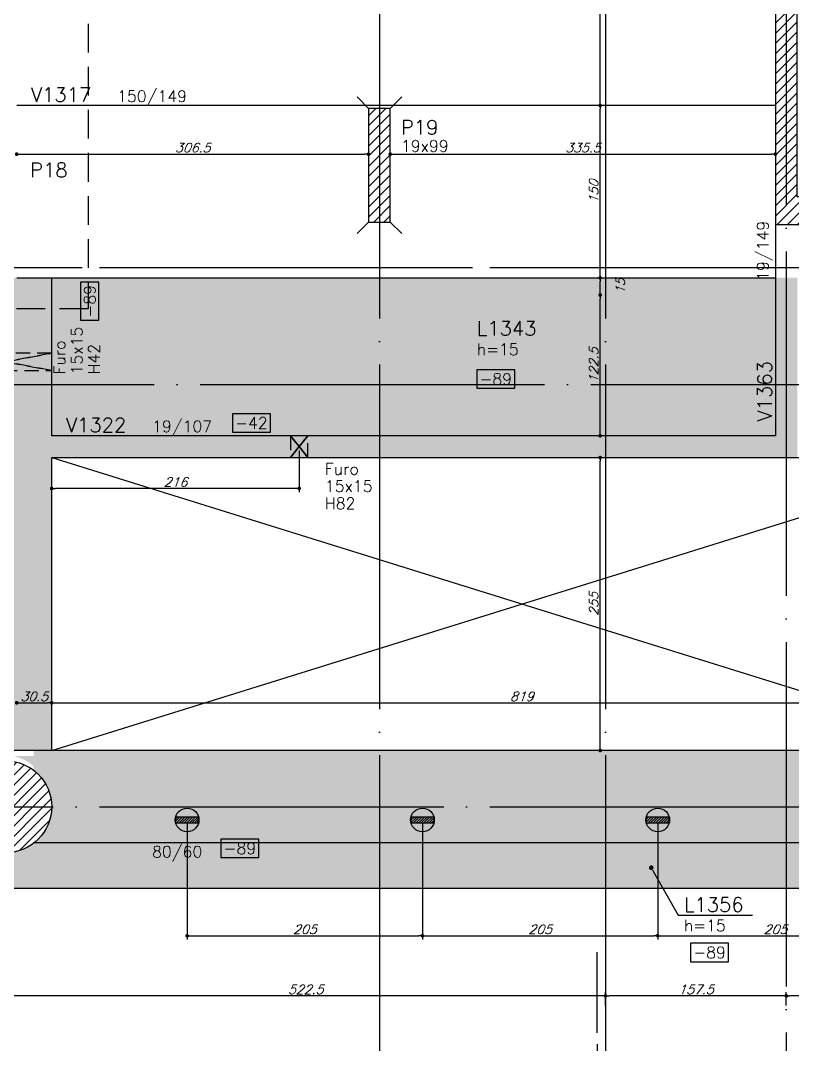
# Model space of a CAD drawing. Extents: x -5051 to 5519, y -2218 to 2282.
# Drawn here: x 618 to 1291, y -692 to 200 of the extents above; entities that cross this region are included whole.
import ezdxf
from ezdxf import colors
from ezdxf.entities.mleader import LeaderData, LeaderLine
from ezdxf.enums import TextEntityAlignment as Align
from ezdxf.math import Vec2, Vec3

# ---------------------------------------------------------------- set-up
doc = ezdxf.new("R2010")
doc.units = 0
doc.header["$LTSCALE"] = 50
doc.header["$MEASUREMENT"] = 0
for name, pattern in [('DASHED', [0.75, 0.5, -0.25]), ('EIXO', [6.8, 6, -0.4, 0, -0.4]), ('HIDDEN', [0.375, 0.25, -0.125])]:
    doc.linetypes.add(name, pattern=pattern)
doc.layers.get('0').update_dxf_attribs({"linetype": 'CONTINUOUS'})
doc.layers.get('DEFPOINTS').update_dxf_attribs({"linetype": 'CONTINUOUS'})
for name, color, linetype in [('F-ARM', 6, 'CONTINUOUS'), ('F-AUX-RED', 1, 'CONTINUOUS'), ('F-CORTE-INDICAÇÃO', 4, 'CONTINUOUS'), ('F-COTAS', 106, 'CONTINUOUS'), ('F-COTAS ANCORAGEM', 106, 'CONTINUOUS'), ('F-COTAS-FUROS VIGA', 50, 'CONTINUOUS'), ('F-DESNIVEL-8', 11, 'CONTINUOUS'), ('F-EIXO', 12, 'EIXO'), ('F-FURO-PAREDE', 2, 'HIDDEN'), ('F-FURO-PAREDE-TEXTOS', 2, 'CONTINUOUS'), ('F-LAJES', 3, 'CONTINUOUS'), ('F-LAJES-DIM', 2, 'CONTINUOUS'), ('F-LAJES-NOME', 4, 'CONTINUOUS'), ('F-PILARES-DIM', 172, 'CONTINUOUS'), ('F-PILARES-HACH', 174, 'CONTINUOUS'), ('F-PILARES-N', 170, 'CONTINUOUS'), ('F-PILARES-NASCE', 4, 'CONTINUOUS'), ('F-PILARES-NOME', 170, 'CONTINUOUS'), ('F-PILARES-S', 170, 'CONTINUOUS'), ('F-TEXTO', 6, 'CONTINUOUS'), ('F-VIGAS', 3, 'CONTINUOUS'), ('F-VIGAS-DIM', 2, 'CONTINUOUS'), ('F-VIGAS-NOME', 4, 'CONTINUOUS'), ('F-VÃO', 1, 'CONTINUOUS')]:
    doc.layers.add(name, color=color, linetype=linetype)
doc.layers.add('F-DESNIVEL-5', color=7, linetype='CONTINUOUS', true_color=0xadd6ff)
doc.styles.add('CP-TEXT-INCL', font='simplex.shx', dxfattribs={"oblique": 20})
doc.styles.add('MCP', font='simplex.shx')
doc.styles.add('ROMANS', font='simplex.shx')
doc.styles.get("Standard").update_dxf_attribs({"font": 'simplex.shx'})
doc.dimstyles.new('CP-COTAS-50', dxfattribs={"dimscale": 0.64, "dimtxt": 12.5, "dimasz": 5, "dimexe": 5, "dimexo": 5, "dimgap": 2.5, "dimtad": 1, "dimdec": 1, "dimdsep": 46, "dimtxsty": 'CP-TEXT-INCL', "dimblk1": 'DOT', "dimblk2": 'DOT', "dimsah": 1, "dimcen": 9, "dimclrd": 256, "dimclre": 256, "dimclrt": 256, "dimadec": 0, "dimazin": 0, "dimtfac": 1, "dimtdec": 1, "dimtmove": 2, "dimatfit": 3, "dimldrblk": 'DOT', "dimfxl": 5, "dimtolj": 1, "dimarcsym": 0})

# ---------------------------------------------------------------- blocks, each defined once
blk = doc.blocks.new('*U4')
at = {"layer": 'F-EIXO'}
blk.add_line((0, 0), (7285, 0), dxfattribs=at)
at = {"layer": 'F-TEXTO', "style": 'ROMANS'}
blk.add_attdef('EIXO', text='', height=17.5, dxfattribs=at).set_placement((-28.2072, 0), align=Align.MIDDLE_CENTER)
blk = doc.blocks.new('*U3')
at = {"layer": 'F-EIXO'}
blk.add_line((0, 0), (7197, 0), dxfattribs=at)
at = {"layer": 'F-TEXTO', "style": 'ROMANS'}
blk.add_attdef('EIXO', text='', height=17.5, dxfattribs=at).set_placement((-28.2072, 0), align=Align.MIDDLE_CENTER)
blk = doc.blocks.new('*U215')
at = {"layer": 'F-EIXO'}
blk.add_line((0, 0), (0, -2395.78), dxfattribs=at)
at = {"layer": 'F-TEXTO', "style": 'ROMANS'}
blk.add_attdef('EIXO', text='', height=17.5, rotation=360, dxfattribs=at).set_placement((0, 28.21), align=Align.MIDDLE_CENTER)
blk = doc.blocks.new('*U204')
at = {"layer": 'F-EIXO'}
blk.add_line((0, 0), (0, -2494.27), dxfattribs=at)
at = {"layer": 'F-TEXTO', "style": 'ROMANS'}
blk.add_attdef('EIXO', text='', height=17.5, rotation=360, dxfattribs=at).set_placement((0, 28.21), align=Align.MIDDLE_CENTER)
blk = doc.blocks.new('*U9')
at = {"layer": 'F-LAJES-DIM', "color": 1}
blk.add_lwpolyline([(0, 0), (33, 0), (33, 16), (0, 16)], close=True, dxfattribs=at)
at = {"layer": 'F-LAJES-DIM', "style": 'MCP'}
blk.add_attdef('DIM', text='', height=10, dxfattribs=at).set_placement((16.5, 8), align=Align.MIDDLE_CENTER)
blk = doc.blocks.new('*U12')
at = {"layer": 'F-VIGAS-DIM', "color": 1}
blk.add_lwpolyline([(0, 0), (33, 0), (33, 16), (0, 16)], close=True, dxfattribs=at)
at = {"layer": 'F-VIGAS-DIM', "style": 'MCP'}
blk.add_attdef('DIM', text='', height=10, dxfattribs=at).set_placement((16.5, 8), align=Align.MIDDLE_CENTER)
blk = doc.blocks.new('*U17')
at = {"layer": 'F-CORTE-INDICAÇÃO'}
for p, q in [((-100, 0), (-170, 0)), ((-80, 0), (-90, 0)), ((-70, 0), (0, 0))]:
    blk.add_line(p, q, dxfattribs=at)
blk.add_lwpolyline([(-112, 6, 0.802585), (-111.15, 9.81), (-140, 23.26), (-168.85, 9.81, 0.802585), (-168, 6)], format="xyb", close=True, dxfattribs=at)
at = {"layer": 'F-CORTE-INDICAÇÃO', "style": 'ROMANS'}
blk.add_attdef('CORTE', text='', height=15, dxfattribs=at).set_placement((-140, 35.76), align=Align.MIDDLE_CENTER)
at = {"layer": 'F-CORTE-INDICAÇÃO', "color": 2, "style": 'ROMANS'}
blk.add_attdef('FOLHA', text='', height=12, dxfattribs=at).set_placement((-140, -10), align=Align.MIDDLE_CENTER)
blk = doc.blocks.new('_DOT')
at = {"color": 0, "linetype": 'ByBlock'}
blk.add_line((-0.5, 0), (-1, 0), dxfattribs=at)
at = {"color": 0, "linetype": 'ByBlock', "const_width": 0.5}
blk.add_lwpolyline([(-0.25, 0, 1), (0.25, 0, 1)], format="xyb", close=True, dxfattribs=at)
blk = doc.blocks.new('*D52')
at = {"layer": 'DEFPOINTS', "color": 0, "linetype": 'Continuous', "transparency": 16777216}
for p in [(1123.34, -180.5), (1123.34, -180.5), (1123.34, -435.5)]:
    blk.add_point(p, dxfattribs=at)
at = {"layer": 'F-COTAS', "linetype": 'Continuous', "lineweight": -2, "transparency": 16777216}
blk.add_line((1123.34, -432.3), (1123.34, -183.7), dxfattribs=at)
at = {"layer": 'F-COTAS', "linetype": 'Continuous', "lineweight": -2, "transparency": 16777216, "xscale": 3.2, "yscale": 3.2, "zscale": 3.2}
for p, rotation in [((1123.34, -180.5), 90), ((1123.34, -435.5), 270)]:
    blk.add_blockref('_DOT', p, dxfattribs=dict(at, rotation=rotation))
at = {"layer": 'F-COTAS', "linetype": 'Continuous', "transparency": 16777216, "insert": (1117.74, -308), "char_height": 8, "attachment_point": 5, "rotation": 90, "style": 'CP-TEXT-INCL'}
blk.add_mtext('\\A1;255', dxfattribs=at)
blk = doc.blocks.new('*D53')
at = {"layer": 'DEFPOINTS', "color": 0, "linetype": 'Continuous', "transparency": 16777216}
for p in [(1123.34, -39), (1123.34, -39), (1123.34, -161.5)]:
    blk.add_point(p, dxfattribs=at)
at = {"layer": 'F-COTAS', "linetype": 'Continuous', "lineweight": -2, "transparency": 16777216}
blk.add_line((1123.34, -158.3), (1123.34, -42.2), dxfattribs=at)
at = {"layer": 'F-COTAS', "linetype": 'Continuous', "lineweight": -2, "transparency": 16777216, "xscale": 3.2, "yscale": 3.2, "zscale": 3.2}
for p, rotation in [((1123.34, -39), 90), ((1123.34, -161.5), 270)]:
    blk.add_blockref('_DOT', p, dxfattribs=dict(at, rotation=rotation))
at = {"layer": 'F-COTAS', "linetype": 'Continuous', "transparency": 16777216, "insert": (1117.74, -100.25), "char_height": 8, "attachment_point": 5, "rotation": 90, "style": 'CP-TEXT-INCL'}
blk.add_mtext('\\A1;122.5', dxfattribs=at)
blk = doc.blocks.new('*D54')
at = {"layer": 'DEFPOINTS', "color": 0, "linetype": 'Continuous', "transparency": 16777216}
for p in [(1123.34, -24), (1123.34, -24), (1123.34, -39)]:
    blk.add_point(p, dxfattribs=at)
at = {"layer": 'F-COTAS', "linetype": 'Continuous', "lineweight": -2, "transparency": 16777216}
blk.add_line((1123.34, -35.8), (1123.34, -27.2), dxfattribs=at)
at = {"layer": 'F-COTAS', "linetype": 'Continuous', "lineweight": -2, "transparency": 16777216, "xscale": 3.2, "yscale": 3.2, "zscale": 3.2}
for p, rotation in [((1123.34, -24), 90), ((1123.34, -39), 270)]:
    blk.add_blockref('_DOT', p, dxfattribs=dict(at, rotation=rotation))
at = {"layer": 'F-COTAS', "linetype": 'Continuous', "transparency": 16777216, "insert": (1140.94, -31.5), "char_height": 8, "attachment_point": 5, "rotation": 90, "style": 'CP-TEXT-INCL'}
blk.add_mtext('\\A1;15', dxfattribs=at)
blk = doc.blocks.new('*D55')
at = {"layer": 'DEFPOINTS', "color": 0, "linetype": 'Continuous', "transparency": 16777216}
for p in [(1123.34, 126), (1123.34, 126), (1123.34, -24)]:
    blk.add_point(p, dxfattribs=at)
at = {"layer": 'F-COTAS', "linetype": 'Continuous', "lineweight": -2, "transparency": 16777216}
blk.add_line((1123.34, -20.8), (1123.34, 122.8), dxfattribs=at)
at = {"layer": 'F-COTAS', "linetype": 'Continuous', "lineweight": -2, "transparency": 16777216, "xscale": 3.2, "yscale": 3.2, "zscale": 3.2}
for p, rotation in [((1123.34, 126), 90), ((1123.34, -24), 270)]:
    blk.add_blockref('_DOT', p, dxfattribs=dict(at, rotation=rotation))
at = {"layer": 'F-COTAS', "linetype": 'Continuous', "transparency": 16777216, "insert": (1117.74, 51), "char_height": 8, "attachment_point": 5, "rotation": 90, "style": 'CP-TEXT-INCL'}
blk.add_mtext('\\A1;150', dxfattribs=at)
blk = doc.blocks.new('*D56')
at = {"layer": 'DEFPOINTS', "color": 0, "linetype": 'Continuous', "transparency": 16777216}
for p in [(1123.34, 474.5), (1123.34, 474.5), (1123.34, 126)]:
    blk.add_point(p, dxfattribs=at)
at = {"layer": 'F-COTAS', "linetype": 'Continuous', "lineweight": -2, "transparency": 16777216}
blk.add_line((1123.34, 129.2), (1123.34, 471.3), dxfattribs=at)
at = {"layer": 'F-COTAS', "linetype": 'Continuous', "lineweight": -2, "transparency": 16777216, "xscale": 3.2, "yscale": 3.2, "zscale": 3.2}
for p, rotation in [((1123.34, 474.5), 90), ((1123.34, 126), 270)]:
    blk.add_blockref('_DOT', p, dxfattribs=dict(at, rotation=rotation))
at = {"layer": 'F-COTAS', "linetype": 'Continuous', "transparency": 16777216, "insert": (1117.74, 300.25), "char_height": 8, "attachment_point": 5, "rotation": 90, "style": 'CP-TEXT-INCL'}
blk.add_mtext('\\A1;348.5', dxfattribs=at)
blk = doc.blocks.new('*D119')
at = {"layer": 'DEFPOINTS', "color": 0, "linetype": 'Continuous', "transparency": 16777216}
for p in [(615, -394.06), (645.5, -394.06), (645.5, -394.06)]:
    blk.add_point(p, dxfattribs=at)
at = {"layer": 'F-COTAS', "linetype": 'Continuous', "lineweight": -2, "transparency": 16777216}
blk.add_line((618.2, -394.06), (642.3, -394.06), dxfattribs=at)
at = {"layer": 'F-COTAS', "linetype": 'Continuous', "lineweight": -2, "transparency": 16777216, "xscale": 3.2, "yscale": 3.2, "zscale": 3.2, "rotation": 180}
blk.add_blockref('_DOT', (615, -394.06), dxfattribs=at)
at = {"layer": 'F-COTAS', "linetype": 'Continuous', "lineweight": -2, "transparency": 16777216, "xscale": 3.2, "yscale": 3.2, "zscale": 3.2}
blk.add_blockref('_DOT', (645.5, -394.06), dxfattribs=at)
at = {"layer": 'F-COTAS', "linetype": 'Continuous', "transparency": 16777216, "insert": (630.25, -388.46), "char_height": 8, "attachment_point": 5, "style": 'CP-TEXT-INCL'}
blk.add_mtext('\\A1;30.5', dxfattribs=at)
blk = doc.blocks.new('*D120')
at = {"layer": 'DEFPOINTS', "color": 0, "linetype": 'Continuous', "transparency": 16777216}
for p in [(645.5, -394.06), (1464.47, -394.06), (1464.47, -394.06)]:
    blk.add_point(p, dxfattribs=at)
at = {"layer": 'F-COTAS', "linetype": 'Continuous', "lineweight": -2, "transparency": 16777216}
blk.add_line((648.7, -394.06), (1461.27, -394.06), dxfattribs=at)
at = {"layer": 'F-COTAS', "linetype": 'Continuous', "lineweight": -2, "transparency": 16777216, "xscale": 3.2, "yscale": 3.2, "zscale": 3.2, "rotation": 180}
blk.add_blockref('_DOT', (645.5, -394.06), dxfattribs=at)
at = {"layer": 'F-COTAS', "linetype": 'Continuous', "lineweight": -2, "transparency": 16777216, "xscale": 3.2, "yscale": 3.2, "zscale": 3.2}
blk.add_blockref('_DOT', (1464.47, -394.06), dxfattribs=at)
at = {"layer": 'F-COTAS', "linetype": 'Continuous', "transparency": 16777216, "insert": (1054.98, -388.46), "char_height": 8, "attachment_point": 5, "style": 'CP-TEXT-INCL'}
blk.add_mtext('\\A1;819', dxfattribs=at)
blk = doc.blocks.new('*D136')
at = {"layer": 'DEFPOINTS', "color": 0, "linetype": 'Continuous', "transparency": 16777216}
for p in [(615, 83.66), (921.5, 83.66), (921.5, 83.66)]:
    blk.add_point(p, dxfattribs=at)
at = {"layer": 'F-COTAS', "linetype": 'Continuous', "lineweight": -2, "transparency": 16777216}
blk.add_line((618.2, 83.66), (918.3, 83.66), dxfattribs=at)
at = {"layer": 'F-COTAS', "linetype": 'Continuous', "lineweight": -2, "transparency": 16777216, "xscale": 3.2, "yscale": 3.2, "zscale": 3.2, "rotation": 180}
blk.add_blockref('_DOT', (615, 83.66), dxfattribs=at)
at = {"layer": 'F-COTAS', "linetype": 'Continuous', "lineweight": -2, "transparency": 16777216, "xscale": 3.2, "yscale": 3.2, "zscale": 3.2}
blk.add_blockref('_DOT', (921.5, 83.66), dxfattribs=at)
at = {"layer": 'F-COTAS', "linetype": 'Continuous', "transparency": 16777216, "insert": (768.25, 89.26), "char_height": 8, "attachment_point": 5, "style": 'CP-TEXT-INCL'}
blk.add_mtext('\\A1;306.5', dxfattribs=at)
blk = doc.blocks.new('*D137')
at = {"layer": 'DEFPOINTS', "color": 0, "linetype": 'Continuous', "transparency": 16777216}
for p in [(940.5, 83.66), (1276, 83.66), (1276, 83.66)]:
    blk.add_point(p, dxfattribs=at)
at = {"layer": 'F-COTAS', "linetype": 'Continuous', "lineweight": -2, "transparency": 16777216}
blk.add_line((943.7, 83.66), (1272.8, 83.66), dxfattribs=at)
at = {"layer": 'F-COTAS', "linetype": 'Continuous', "lineweight": -2, "transparency": 16777216, "xscale": 3.2, "yscale": 3.2, "zscale": 3.2, "rotation": 180}
blk.add_blockref('_DOT', (940.5, 83.66), dxfattribs=at)
at = {"layer": 'F-COTAS', "linetype": 'Continuous', "lineweight": -2, "transparency": 16777216, "xscale": 3.2, "yscale": 3.2, "zscale": 3.2}
blk.add_blockref('_DOT', (1276, 83.66), dxfattribs=at)
at = {"layer": 'F-COTAS', "linetype": 'Continuous', "transparency": 16777216, "insert": (1108.25, 89.26), "char_height": 8, "attachment_point": 5, "style": 'CP-TEXT-INCL'}
blk.add_mtext('\\A1;335.5', dxfattribs=at)
blk = doc.blocks.new('*D401')
at = {"layer": 'DEFPOINTS', "color": 0, "linetype": 'Continuous', "transparency": 16777216}
for p in [(861.17, -171), (645.5, -207.4), (645.5, -217.31)]:
    blk.add_point(p, dxfattribs=at)
at = {"layer": 'F-COTAS-FUROS VIGA', "linetype": 'Continuous', "lineweight": -2, "transparency": 16777216}
for p, q in [((861.17, -174.2), (861.17, -210.6)), ((645.5, -214.11), (645.5, -204.2)), ((857.97, -207.4), (648.7, -207.4))]:
    blk.add_line(p, q, dxfattribs=at)
at = {"layer": 'F-COTAS-FUROS VIGA', "linetype": 'Continuous', "lineweight": -2, "transparency": 16777216, "xscale": 3.2, "yscale": 3.2, "zscale": 3.2, "rotation": 180}
blk.add_blockref('_DOT', (645.5, -207.4), dxfattribs=at)
at = {"layer": 'F-COTAS-FUROS VIGA', "linetype": 'Continuous', "lineweight": -2, "transparency": 16777216, "xscale": 3.2, "yscale": 3.2, "zscale": 3.2}
blk.add_blockref('_DOT', (861.17, -207.4), dxfattribs=at)
at = {"layer": 'F-COTAS-FUROS VIGA', "linetype": 'Continuous', "transparency": 16777216, "insert": (753.33, -201.8), "char_height": 8, "attachment_point": 5, "style": 'CP-TEXT-INCL'}
blk.add_mtext('\\A1;216', dxfattribs=at)
blk = doc.blocks.new('PONTO ANCORAGEM_EST')
at = {"layer": 'F-ARM'}
h = blk.add_hatch(dxfattribs=at)
h.set_pattern_fill('ANSI31', color=2, scale=0.5)
h.set_pattern_definition([(45, (0, 0), (-1.122532, 1.122532), [])])
h.paths.add_polyline_path([(-1159.55, 5937.09), (-1179.55, 5937.09), (-1179.55, 5932.09), (-1159.55, 5932.09)])
at = {"layer": 'F-ARM', "color": 3, "elevation": 0}
blk.add_lwpolyline([(-1179.55, 5932.09), (-1159.55, 5932.09), (-1159.55, 5937.09), (-1179.55, 5937.09)], close=True, dxfattribs=at)
at = {"layer": 'F-ARM', "color": 3}
blk.add_circle((-1169.55, 5934.59, 0), 10.31, dxfattribs=at)
blk = doc.blocks.new('*D425')
at = {"layer": 'DEFPOINTS', "color": 0, "linetype": 'Continuous', "transparency": 16777216}
for p in [(-3549.5, -555.5), (3262.5, -555.5), (3262.5, -715.86)]:
    blk.add_point(p, dxfattribs=at)
at = {"layer": 'F-COTAS', "linetype": 'Continuous', "lineweight": -2, "transparency": 16777216}
for p, q in [((-3549.5, -558.7), (-3549.5, -719.06)), ((3262.5, -558.7), (3262.5, -719.06)), ((-3546.3, -715.86), (3259.3, -715.86))]:
    blk.add_line(p, q, dxfattribs=at)
at = {"layer": 'F-COTAS', "linetype": 'Continuous', "lineweight": -2, "transparency": 16777216, "xscale": 3.2, "yscale": 3.2, "zscale": 3.2, "rotation": 180}
blk.add_blockref('_DOT', (-3549.5, -715.86), dxfattribs=at)
at = {"layer": 'F-COTAS', "linetype": 'Continuous', "lineweight": -2, "transparency": 16777216, "xscale": 3.2, "yscale": 3.2, "zscale": 3.2}
blk.add_blockref('_DOT', (3262.5, -715.86), dxfattribs=at)
at = {"layer": 'F-COTAS', "linetype": 'Continuous', "transparency": 16777216, "insert": (-143.5, -710.26), "char_height": 8, "attachment_point": 5, "style": 'CP-TEXT-INCL'}
blk.add_mtext('\\A1;6812', dxfattribs=at)
blk = doc.blocks.new('*D433')
at = {"layer": 'DEFPOINTS', "color": 0, "linetype": 'Continuous', "transparency": 16777216}
for p in [(1285.5, -649.15), (1285.5, -660.8), (1504.5, -660.8)]:
    blk.add_point(p, dxfattribs=at)
at = {"layer": 'F-COTAS', "linetype": 'Continuous', "lineweight": -2, "transparency": 16777216}
for p, q in [((1285.5, -657.6), (1285.5, -645.95)), ((1501.3, -649.15), (1288.7, -649.15)), ((1504.5, -657.6), (1504.5, -645.95))]:
    blk.add_line(p, q, dxfattribs=at)
at = {"layer": 'F-COTAS', "linetype": 'Continuous', "lineweight": -2, "transparency": 16777216, "xscale": 3.2, "yscale": 3.2, "zscale": 3.2, "rotation": 180}
blk.add_blockref('_DOT', (1285.5, -649.15), dxfattribs=at)
at = {"layer": 'F-COTAS', "linetype": 'Continuous', "lineweight": -2, "transparency": 16777216, "xscale": 3.2, "yscale": 3.2, "zscale": 3.2}
blk.add_blockref('_DOT', (1504.5, -649.15), dxfattribs=at)
at = {"layer": 'F-COTAS', "linetype": 'Continuous', "transparency": 16777216, "insert": (1395, -643.55), "char_height": 8, "attachment_point": 5, "style": 'CP-TEXT-INCL'}
blk.add_mtext('\\A1;219', dxfattribs=at)
blk = doc.blocks.new('*D434')
at = {"layer": 'DEFPOINTS', "color": 0, "linetype": 'Continuous', "transparency": 16777216}
for p in [(1128, -649.15), (1128, -660.8), (1285.5, -660.8)]:
    blk.add_point(p, dxfattribs=at)
at = {"layer": 'F-COTAS', "linetype": 'Continuous', "lineweight": -2, "transparency": 16777216}
for p, q in [((1128, -657.6), (1128, -645.95)), ((1282.3, -649.15), (1131.2, -649.15)), ((1285.5, -657.6), (1285.5, -645.95))]:
    blk.add_line(p, q, dxfattribs=at)
at = {"layer": 'F-COTAS', "linetype": 'Continuous', "lineweight": -2, "transparency": 16777216, "xscale": 3.2, "yscale": 3.2, "zscale": 3.2, "rotation": 180}
blk.add_blockref('_DOT', (1128, -649.15), dxfattribs=at)
at = {"layer": 'F-COTAS', "linetype": 'Continuous', "lineweight": -2, "transparency": 16777216, "xscale": 3.2, "yscale": 3.2, "zscale": 3.2}
blk.add_blockref('_DOT', (1285.5, -649.15), dxfattribs=at)
at = {"layer": 'F-COTAS', "linetype": 'Continuous', "transparency": 16777216, "insert": (1206.75, -643.55), "char_height": 8, "attachment_point": 5, "style": 'CP-TEXT-INCL'}
blk.add_mtext('\\A1;157.5', dxfattribs=at)
blk = doc.blocks.new('*D435')
at = {"layer": 'DEFPOINTS', "color": 0, "linetype": 'Continuous', "transparency": 16777216}
for p in [(605.5, -649.15), (605.5, -660.8), (1128, -660.8)]:
    blk.add_point(p, dxfattribs=at)
at = {"layer": 'F-COTAS', "linetype": 'Continuous', "lineweight": -2, "transparency": 16777216}
for p, q in [((605.5, -657.6), (605.5, -645.95)), ((1124.8, -649.15), (608.7, -649.15)), ((1128, -657.6), (1128, -645.95))]:
    blk.add_line(p, q, dxfattribs=at)
at = {"layer": 'F-COTAS', "linetype": 'Continuous', "lineweight": -2, "transparency": 16777216, "xscale": 3.2, "yscale": 3.2, "zscale": 3.2, "rotation": 180}
blk.add_blockref('_DOT', (605.5, -649.15), dxfattribs=at)
at = {"layer": 'F-COTAS', "linetype": 'Continuous', "lineweight": -2, "transparency": 16777216, "xscale": 3.2, "yscale": 3.2, "zscale": 3.2}
blk.add_blockref('_DOT', (1128, -649.15), dxfattribs=at)
at = {"layer": 'F-COTAS', "linetype": 'Continuous', "transparency": 16777216, "insert": (866.75, -643.55), "char_height": 8, "attachment_point": 5, "style": 'CP-TEXT-INCL'}
blk.add_mtext('\\A1;522.5', dxfattribs=at)
blk = doc.blocks.new('*D487')
at = {"layer": 'DEFPOINTS', "color": 0, "linetype": 'Continuous', "transparency": 16777216}
for p in [(763.5, -496), (968.5, -496), (968.5, -596.81)]:
    blk.add_point(p, dxfattribs=at)
at = {"layer": 'F-COTAS ANCORAGEM', "linetype": 'Continuous', "lineweight": -2, "transparency": 16777216}
for p, q in [((763.5, -499.2), (763.5, -600.01)), ((968.5, -499.2), (968.5, -600.01)), ((766.7, -596.81), (965.3, -596.81))]:
    blk.add_line(p, q, dxfattribs=at)
at = {"layer": 'F-COTAS ANCORAGEM', "linetype": 'Continuous', "lineweight": -2, "transparency": 16777216, "xscale": 3.2, "yscale": 3.2, "zscale": 3.2, "rotation": 180}
blk.add_blockref('_DOT', (763.5, -596.81), dxfattribs=at)
at = {"layer": 'F-COTAS ANCORAGEM', "linetype": 'Continuous', "lineweight": -2, "transparency": 16777216, "xscale": 3.2, "yscale": 3.2, "zscale": 3.2}
blk.add_blockref('_DOT', (968.5, -596.81), dxfattribs=at)
at = {"layer": 'F-COTAS ANCORAGEM', "linetype": 'Continuous', "transparency": 16777216, "insert": (866, -591.21), "char_height": 8, "attachment_point": 5, "style": 'CP-TEXT-INCL'}
blk.add_mtext('\\A1;205', dxfattribs=at)
blk = doc.blocks.new('*D488')
at = {"layer": 'DEFPOINTS', "color": 0, "linetype": 'Continuous', "transparency": 16777216}
for p in [(968.5, -496), (1173.5, -496), (1173.5, -596.81)]:
    blk.add_point(p, dxfattribs=at)
at = {"layer": 'F-COTAS ANCORAGEM', "linetype": 'Continuous', "lineweight": -2, "transparency": 16777216}
for p, q in [((968.5, -499.2), (968.5, -600.01)), ((1173.5, -499.2), (1173.5, -600.01)), ((971.7, -596.81), (1170.3, -596.81))]:
    blk.add_line(p, q, dxfattribs=at)
at = {"layer": 'F-COTAS ANCORAGEM', "linetype": 'Continuous', "lineweight": -2, "transparency": 16777216, "xscale": 3.2, "yscale": 3.2, "zscale": 3.2, "rotation": 180}
blk.add_blockref('_DOT', (968.5, -596.81), dxfattribs=at)
at = {"layer": 'F-COTAS ANCORAGEM', "linetype": 'Continuous', "lineweight": -2, "transparency": 16777216, "xscale": 3.2, "yscale": 3.2, "zscale": 3.2}
blk.add_blockref('_DOT', (1173.5, -596.81), dxfattribs=at)
at = {"layer": 'F-COTAS ANCORAGEM', "linetype": 'Continuous', "transparency": 16777216, "insert": (1071, -591.21), "char_height": 8, "attachment_point": 5, "style": 'CP-TEXT-INCL'}
blk.add_mtext('\\A1;205', dxfattribs=at)
blk = doc.blocks.new('*D489')
at = {"layer": 'DEFPOINTS', "color": 0, "linetype": 'Continuous', "transparency": 16777216}
for p in [(1173.5, -496), (1378.5, -496), (1378.5, -596.81)]:
    blk.add_point(p, dxfattribs=at)
at = {"layer": 'F-COTAS ANCORAGEM', "linetype": 'Continuous', "lineweight": -2, "transparency": 16777216}
for p, q in [((1173.5, -499.2), (1173.5, -600.01)), ((1378.5, -499.2), (1378.5, -600.01)), ((1176.7, -596.81), (1375.3, -596.81))]:
    blk.add_line(p, q, dxfattribs=at)
at = {"layer": 'F-COTAS ANCORAGEM', "linetype": 'Continuous', "lineweight": -2, "transparency": 16777216, "xscale": 3.2, "yscale": 3.2, "zscale": 3.2, "rotation": 180}
blk.add_blockref('_DOT', (1173.5, -596.81), dxfattribs=at)
at = {"layer": 'F-COTAS ANCORAGEM', "linetype": 'Continuous', "lineweight": -2, "transparency": 16777216, "xscale": 3.2, "yscale": 3.2, "zscale": 3.2}
blk.add_blockref('_DOT', (1378.5, -596.81), dxfattribs=at)
at = {"layer": 'F-COTAS ANCORAGEM', "linetype": 'Continuous', "transparency": 16777216, "insert": (1276, -591.21), "char_height": 8, "attachment_point": 5, "style": 'CP-TEXT-INCL'}
blk.add_mtext('\\A1;205', dxfattribs=at)

msp = doc.modelspace()

# ---------------------------------------------------------------- hatches: boundary and pattern name
at = {"layer": 'F-DESNIVEL-8', "linetype": 'Continuous'}
h = msp.add_hatch(color=256, dxfattribs=at)
h.dxf.hatch_style = 1
edge = h.paths.add_edge_path()
edge.add_arc((601.834, -482.474), 43.44, 297.909042, 436.24471)
edge.add_line((612.163, -440.279), (3234.5, -430.721))
edge.add_line((3234.5, -430.721), (3234.5, -512.73))
edge.add_line((3234.5, -512.73), (2263.338, -512.73))
edge.add_arc((2235, -484.5), 40, 315.109537, 584.890463)
edge.add_line((2206.662, -512.73), (1532.838, -512.73))
edge.add_arc((1504.5, -484.5), 40, 315.109537, 584.890463)
edge.add_line((1476.162, -512.73), (622.167, -520.862))
edge = h.paths.add_edge_path()
edge.add_arc((605.5, -484.5), 40, 100.00695, 246.465637)
edge.add_line((589.528, -521.173), (385.558, -523.115))
edge.add_line((385.558, -523.115), (385.558, -445.885))
edge.add_line((385.558, -445.885), (598.549, -445.109))
at = {"layer": 'F-PILARES-HACH', "linetype": 'Continuous'}
h = msp.add_hatch(dxfattribs=at)
h.set_pattern_fill('ANSI31', color=256, scale=50, style=0)
h.paths.add_polyline_path([(1276, 22.5), (1514, 22.5), (1514, 46.5), (1295, 46.5), (1295, 493.5), (1276, 493.5)], flags=16)
h = msp.add_hatch(dxfattribs=at)
h.set_pattern_fill('ANSI31', color=256, scale=50, style=0)
h.paths.add_polyline_path([(921.5, 24.5), (940.5, 24.5), (940.5, 123.5), (921.5, 123.5)], flags=16)
h = msp.add_hatch(dxfattribs=at)
h.set_pattern_fill('ANSI31', color=256, scale=50, style=0)
edge = h.paths.add_edge_path()
edge.add_arc((2235, -484.5), 40, 0, 360)
edge = h.paths.add_edge_path()
edge.add_arc((1504.5, -484.5), 40, 0, 360)
edge = h.paths.add_edge_path()
edge.add_arc((605.5, -484.5), 40, 0, 360)
edge = h.paths.add_edge_path()
edge.add_arc((-209.5, -484.5), 40, 0, 360)
edge = h.paths.add_edge_path()
edge.add_arc((-1259.5, -484.5), 40, 0, 360)

# ---------------------------------------------------------------- linework, layer by layer
at = {"layer": 'F-AUX-RED', "color": 4, "linetype": 'DASHED'}
msp.add_lwpolyline([(-48.962, 347.176), (677.224, 347.176), (677.224, -51.113), (-48.962, -51.113)], close=True, dxfattribs=at)
at = {"layer": 'F-DESNIVEL-5', "linetype": 'Continuous'}
for points in [[(1295, -180.5), (1295, -24), (1276, -24)], [(1295, -180.5), (1276, -24), (1276, -180.5)], [(645.5, -180.5), (1285.5, -180.5), (1285.5, -161.5)], [(645.5, -180.5), (1285.5, -161.5), (645.5, -161.5)], [(645.5, -180.5), (645.5, -161.5), (645.5, -180.5)], [(1295, -180.5), (1276, -180.5), (1295, -180.5)]]:
    msp.add_solid(points, dxfattribs=at)
at = {"layer": 'F-DESNIVEL-8', "linetype": 'Continuous'}
for points in [[(645.5, -171), (565.5, 24.4), (565.5, -171)], [(645.5, -171), (645.5, -24), (565.5, -24)], [(645.5, -161.5), (1276, -161.5), (1276, -24)], [(645.5, -161.5), (1276, -24), (645.5, -161.5)], [(645.5, -161.5), (1276, -24), (931, -24)], [(645.5, -161.5), (931, -24), (645.5, -161.5)], [(645.5, -161.5), (931, -24), (645.5, -24)], [(645.5, -161.5), (645.5, -24), (645.5, -161.5)], [(1285.5, -180.5), (1285.5, -161.5), (1285.5, -180.5)], [(645.5, -435.5), (645.5, -171), (565.5, -171)], [(645.5, -435.5), (565.5, -171), (565.5, -435.5)], [(645.5, -171), (565.5, -171), (645.5, -171)], [(645.5, -435.5), (565.5, -435.5), (645.5, -435.5)], [(1480.28, -435.5), (629.72, -435.5), (633.856, -456.144)], [(633.856, -456.144), (629.72, -435.5), (629.72, -453.38)], [(1480.28, -435.5), (633.856, -456.144), (642.549, -469.154)], [(1480.28, -435.5), (642.549, -469.154), (645.602, -484.5)], [(1480.28, -435.5), (645.602, -484.5), (1467.451, -469.154)], [(645.602, -484.5), (1464.398, -484.5), (1467.451, -469.154)], [(645.602, -484.5), (642.549, -499.846), (1480.1, -515.5)], [(645.602, -484.5), (1480.1, -515.5), (1476.144, -512.856)], [(645.602, -484.5), (1476.144, -512.856), (1467.451, -499.846)], [(645.602, -484.5), (1467.451, -499.846), (1464.398, -484.5)], [(633.856, -512.856), (1480.1, -515.5), (642.549, -499.846)], [(1504.5, -555.5), (629.72, -515.5), (620.807, -521.455)], [(1504.5, -555.5), (1480.28, -515.5), (629.72, -515.5)], [(1504.5, -555.5), (629.72, -515.5), (1504.5, -555.5)], [(633.856, -512.856), (629.9, -515.5), (1480.1, -515.5)], [(1504.5, -555.5), (620.807, -521.455), (605.5, -555.5)], [(605.5, -555.5), (620.807, -521.455), (605.5, -524.5)], [(1504.5, -555.5), (620.807, -521.455), (1504.5, -555.5)], [(1504.5, -555.5), (605.5, -555.5), (1504.5, -555.5)]]:
    msp.add_solid(points, dxfattribs=at)
at = {"layer": 'F-EIXO'}
msp.add_line((-3709.089, -15), (3550.572, -15), dxfattribs=at)
at = {"layer": 'F-FURO-PAREDE'}
for points in [[(605.5, -97.097), (645.5, -104.597), (645.5, -89.597), (605.5, -97.097), (645.5, -89.597), (565.5, -89.597), (605.5, -97.097), (565.5, -89.597), (565.5, -104.597), (605.5, -97.097), (565.5, -104.597), (645.5, -104.597), (605.5, -97.097)], [(861.169, -171), (853.669, -180.5), (868.669, -180.5), (861.169, -171), (868.669, -180.5), (868.669, -161.5), (861.169, -171), (868.669, -161.5), (853.669, -161.5), (861.169, -171), (853.669, -161.5), (853.669, -180.5), (861.169, -171)]]:
    msp.add_lwpolyline(points, dxfattribs=at)
at = {"layer": 'F-LAJES', "linetype": 'Continuous'}
msp.add_line((-3549.5, -555.5), (3259.5, -555.5), dxfattribs=at)
at = {"layer": 'F-PILARES-N', "linetype": 'Continuous'}
msp.add_lwpolyline([(921.5, 24.5), (940.5, 24.5), (940.5, 123.5), (921.5, 123.5), (921.5, 24.5)], dxfattribs=at)
at = {"layer": 'F-PILARES-NASCE', "linetype": 'Continuous'}
for p, q in [((921.5, 123.5), (911.5, 133.5)), ((940.5, 123.5), (950.5, 133.5)), ((921.5, 24.5), (911.5, 14.5)), ((940.5, 24.5), (950.5, 14.5))]:
    msp.add_line(p, q, dxfattribs=at)
at = {"layer": 'F-PILARES-S', "linetype": 'Continuous'}
msp.add_lwpolyline([(1276, 22.5), (1514, 22.5), (1514, 46.5), (1295, 46.5), (1295, 493.5), (1276, 493.5), (1276, 22.5)], dxfattribs=at)
msp.add_circle((605.5, -484.5), 40, dxfattribs=at)
at = {"layer": 'F-VIGAS'}
for points in [[(931, 126), (615, 126)], [(1276, 126), (931, 126)], [(1276, 22.5), (1276, -24)], [(1276, 22.5), (1276, -24)], [(615, -24), (645.5, -24)], [(615, -24), (931, -24)], [(645.5, -161.5), (645.5, -24)], [(931, -24), (1276, -24)], [(1276, -24), (1276, -161.5)], [(1276, -161.5), (645.5, -161.5)], [(645.5, -435.5), (645.5, -180.5)], [(645.5, -180.5), (1285.5, -180.5)], [(1285.5, -180.5), (1464.47, -180.5)], [(645.5, -435.5), (565.5, -435.5)], [(1464.47, -435.5), (645.5, -435.5)], [(629.72, -515.5), (1480.28, -515.5)]]:
    msp.add_lwpolyline(points, dxfattribs=at)
at = {"layer": 'F-VÃO'}
for p, q in [((645.5, -435.5), (1464.47, -180.5)), ((645.5, -180.5), (1464.47, -435.5))]:
    msp.add_line(p, q, dxfattribs=at)

# ---------------------------------------------------------------- block references
at = {"layer": 'F-ARM'}
for p in [(1933.053, -6430.595, 0), (2138.053, -6430.595, 0), (2343.053, -6430.595, 0)]:
    msp.add_blockref('PONTO ANCORAGEM_EST', p, dxfattribs=at)
at = {"layer": 'F-CORTE-INDICAÇÃO', "linetype": 'Continuous'}
ref = msp.add_blockref('*U17', (1120.77, -611.22), dxfattribs=dict(at, rotation=90))
ref.add_attrib('CORTE', '8', dxfattribs={"height": 15, "rotation": 90, "style": 'ROMANS'}).set_placement((1085.006, -751.22), align=Align.MIDDLE_CENTER)
at = {"layer": 'F-EIXO', "linetype": 'Continuous'}
for name, p in [('*U204', (1285.5, 1699.509)), ('*U215', (931, 1601.024)), ('*U215', (1128, 1601.024)), ('*U4', (-3734.274, -15)), ('*U4', (-3734.274, -15)), ('*U3', (-3646.32, -117)), ('*U4', (-3734.274, -484.5))]:
    msp.add_blockref(name, p, dxfattribs=at)
at = {"layer": 'F-LAJES-DIM', "linetype": 'Continuous'}
for p in [(1015.898, -120.186), (1202.184, -619.396)]:
    msp.add_blockref('*U9', p, dxfattribs=at).add_auto_attribs({'DIM': '-89'})
at = {"layer": 'F-VIGAS-DIM', "linetype": 'Continuous', "rotation": 90}
msp.add_blockref('*U12', (686.705, -60.867), dxfattribs=at).add_auto_attribs({'DIM': '-89'})
at = {"layer": 'F-VIGAS-DIM', "linetype": 'Continuous'}
for p, values in [((803, -158.375), {'DIM': '-42'}), ((793, -528.711), {'DIM': '-89'})]:
    msp.add_blockref('*U12', p, dxfattribs=at).add_auto_attribs(values)

# ---------------------------------------------------------------- texts
at = {"layer": 'F-FURO-PAREDE-TEXTOS', "linetype": 'Continuous', "style": 'MCP'}
for s, p in [('15x15', (672.386, -108.147)), ('Furo', (657.386, -108.147)), ('H42', (687.386, -108.147))]:
    msp.add_text(s, height=10, rotation=90, dxfattribs=at).set_placement(p)
for s, p in [('Furo', (883.515, -195.385)), ('15x15', (883.515, -210.385)), ('H82', (883.515, -225.385))]:
    msp.add_text(s, height=10, dxfattribs=at).set_placement(p)
at = {"layer": 'F-LAJES-DIM', "linetype": 'Continuous', "style": 'MCP'}
for p in [(1015.898, -91.286), (1196.376, -592.916)]:
    msp.add_text('h=15', height=10, dxfattribs=at).set_placement(p)
at = {"layer": 'F-LAJES-NOME', "linetype": 'Continuous', "style": 'MCP'}
for s, p in [('L1343', (1015.898, -74.286)), ('L1356', (1196.376, -575.916))]:
    msp.add_text(s, height=12.5, dxfattribs=at).set_placement(p)
at = {"layer": 'F-PILARES-DIM', "linetype": 'Continuous', "style": 'MCP'}
msp.add_text('19x99', height=10, dxfattribs=at).set_placement((949.763, 85.773))
at = {"layer": 'F-PILARES-NOME', "linetype": 'Continuous', "style": 'MCP'}
for s, p in [('P19', (949.763, 100.773)), ('P18', (626.697, 63.671))]:
    msp.add_text(s, height=12.5, dxfattribs=at).set_placement(p)
at = {"layer": 'F-VIGAS-DIM', "linetype": 'Continuous', "style": 'MCP'}
for s, p in [('150/149', (702.5, 129.125)), ('19/107', (733, -158.375)), ('80/60', (733, -528.711))]:
    msp.add_text(s, height=10, dxfattribs=at).set_placement(p)
msp.add_text('19/149', height=10, rotation=90, dxfattribs=at).set_placement((1270.082, -26.674))
at = {"layer": 'F-VIGAS-NOME', "linetype": 'Continuous', "style": 'MCP'}
for s, p in [('V1317', (627.5, 129.125)), ('V1322', (658, -158.375))]:
    msp.add_text(s, height=12.5, dxfattribs=at).set_placement(p)
msp.add_text('V1363', height=12.5, rotation=90, dxfattribs=at).set_placement((1272.875, -149))

# ---------------------------------------------------------------- dimensions: what is measured, and where the dimension line sits
at = {"layer": 'F-COTAS', "linetype": 'Continuous'}
for base, p1, p2, angle, picture, middle in [((1123.337, 474.5), (1123.337, 126), (1123.337, 474.5), 270, '*D56', (1117.737, 300.25)), ((1123.337, 126), (1123.337, -24), (1123.337, 126), 270, '*D55', (1117.737, 51)), ((921.5, 83.659), (615, 83.659), (921.5, 83.659), 180, '*D136', (768.25, 89.259)), ((1276, 83.659), (940.5, 83.659), (1276, 83.659), 180, '*D137', (1108.25, 89.259)), ((1123.337, -24), (1123.337, -39), (1123.337, -24), 270, '*D54', (1140.937, -31.5)), ((1123.337, -39), (1123.337, -161.5), (1123.337, -39), 270, '*D53', (1117.737, -100.25)), ((1123.337, -180.5), (1123.337, -435.5), (1123.337, -180.5), 270, '*D52', (1117.737, -308)), ((645.5, -394.06), (615, -394.06), (645.5, -394.06), 180, '*D119', (630.25, -388.46)), ((1464.47, -394.06), (645.5, -394.06), (1464.47, -394.06), 180, '*D120', (1054.985, -388.46))]:
    dim = msp.add_linear_dim(base=base, p1=p1, p2=p2, angle=angle, dimstyle='CP-COTAS-50', dxfattribs=at)
    dim.commit()
    dim.dimension.update_dxf_attribs({"geometry": picture, "text_midpoint": middle})
for base, p1, p2, picture, middle in [((3262.5, -715.861), (-3549.5, -555.5), (3262.5, -555.5), '*D425', (-143.5, -710.261)), ((605.5, -649.146), (1128, -660.8), (605.5, -660.8), '*D435', (866.75, -643.546)), ((1128, -649.146), (1285.5, -660.8), (1128, -660.8), '*D434', (1206.75, -643.546)), ((1285.5, -649.146), (1504.5, -660.8), (1285.5, -660.8), '*D433', (1395, -643.546))]:
    dim = msp.add_linear_dim(base=base, p1=p1, p2=p2, dimstyle='CP-COTAS-50', dxfattribs=at)
    dim.commit()
    dim.dimension.update_dxf_attribs({"geometry": picture, "text_midpoint": middle})
at = {"layer": 'F-COTAS ANCORAGEM', "linetype": 'Continuous'}
for base, p1, p2, picture, middle in [((968.5, -596.814), (763.5, -496), (968.5, -496), '*D487', (866, -591.214)), ((1173.5, -596.814), (968.5, -496), (1173.5, -496), '*D488', (1071, -591.214)), ((1378.5, -596.814), (1173.5, -496), (1378.5, -496), '*D489', (1276, -591.214))]:
    dim = msp.add_linear_dim(base=base, p1=p1, p2=p2, dimstyle='CP-COTAS-50', override={"dimdec": 0, "dimfxl": 7.5}, dxfattribs=at)
    dim.commit()
    dim.dimension.update_dxf_attribs({"geometry": picture, "text_midpoint": middle})
at = {"layer": 'F-COTAS-FUROS VIGA', "linetype": 'Continuous'}
dim = msp.add_linear_dim(base=(645.5, -207.396), p1=(861.169, -171), p2=(645.5, -217.314), dimstyle='CP-COTAS-50', override={"dimdec": 0, "dimfxl": 7.5}, dxfattribs=at)
dim.commit()
dim.dimension.update_dxf_attribs({"geometry": '*D401', "text_midpoint": (753.334, -201.796)})

# ---------------------------------------------------------------- leaders
at = {"layer": 'F-AUX-RED', "linetype": 'Continuous'}
ml = msp.add_multileader_mtext('Standard', dxfattribs=at)
ml.set_content('', color=256)
ml.set_leader_properties()
ml.set_arrow_properties(name='DOT')
ml.build(insert=Vec2(0, 0))
ml.multileader.update_dxf_attribs({"text_right_attachment_type": 6, "text_top_attachment_type": 0, "text_bottom_attachment_type": 0, "dogleg_length": 0.36})
ctx = ml.context
ctx.base_point, ctx.char_height, ctx.landing_gap_size, ctx.plane_origin = Vec3(1256.167, -578.995), 0.18, 0.09, Vec3(1167.837, -537.574)
ctx.right_attachment = 6
notes = []
notes.append((ctx, [(0, (1, 1, 0), (1191.265, -578.995), (1, 0), 64.902, [(0, [(1167.837, -537.574)], 256, [])])]))
ctx.mtext.insert, ctx.mtext.flow_direction = Vec3(1256.257, -578.905), 5
for ctx, leaders in notes:
    for number, flags, end, landing, length, lines in leaders:
        leader = LeaderData()
        leader.index, (leader.has_last_leader_line, leader.has_dogleg_vector, leader.attachment_direction) = number, flags
        leader.last_leader_point, leader.dogleg_vector, leader.dogleg_length = Vec3(end), Vec3(landing), length
        for number, points, colour, breaks in lines:
            line = LeaderLine()
            line.index, line.vertices, line.color, line.breaks = number, Vec3.list(points), colors.encode_raw_color(colour), breaks
            leader.lines.append(line)
        ctx.leaders.append(leader)

doc.saveas('drawing.dxf')
